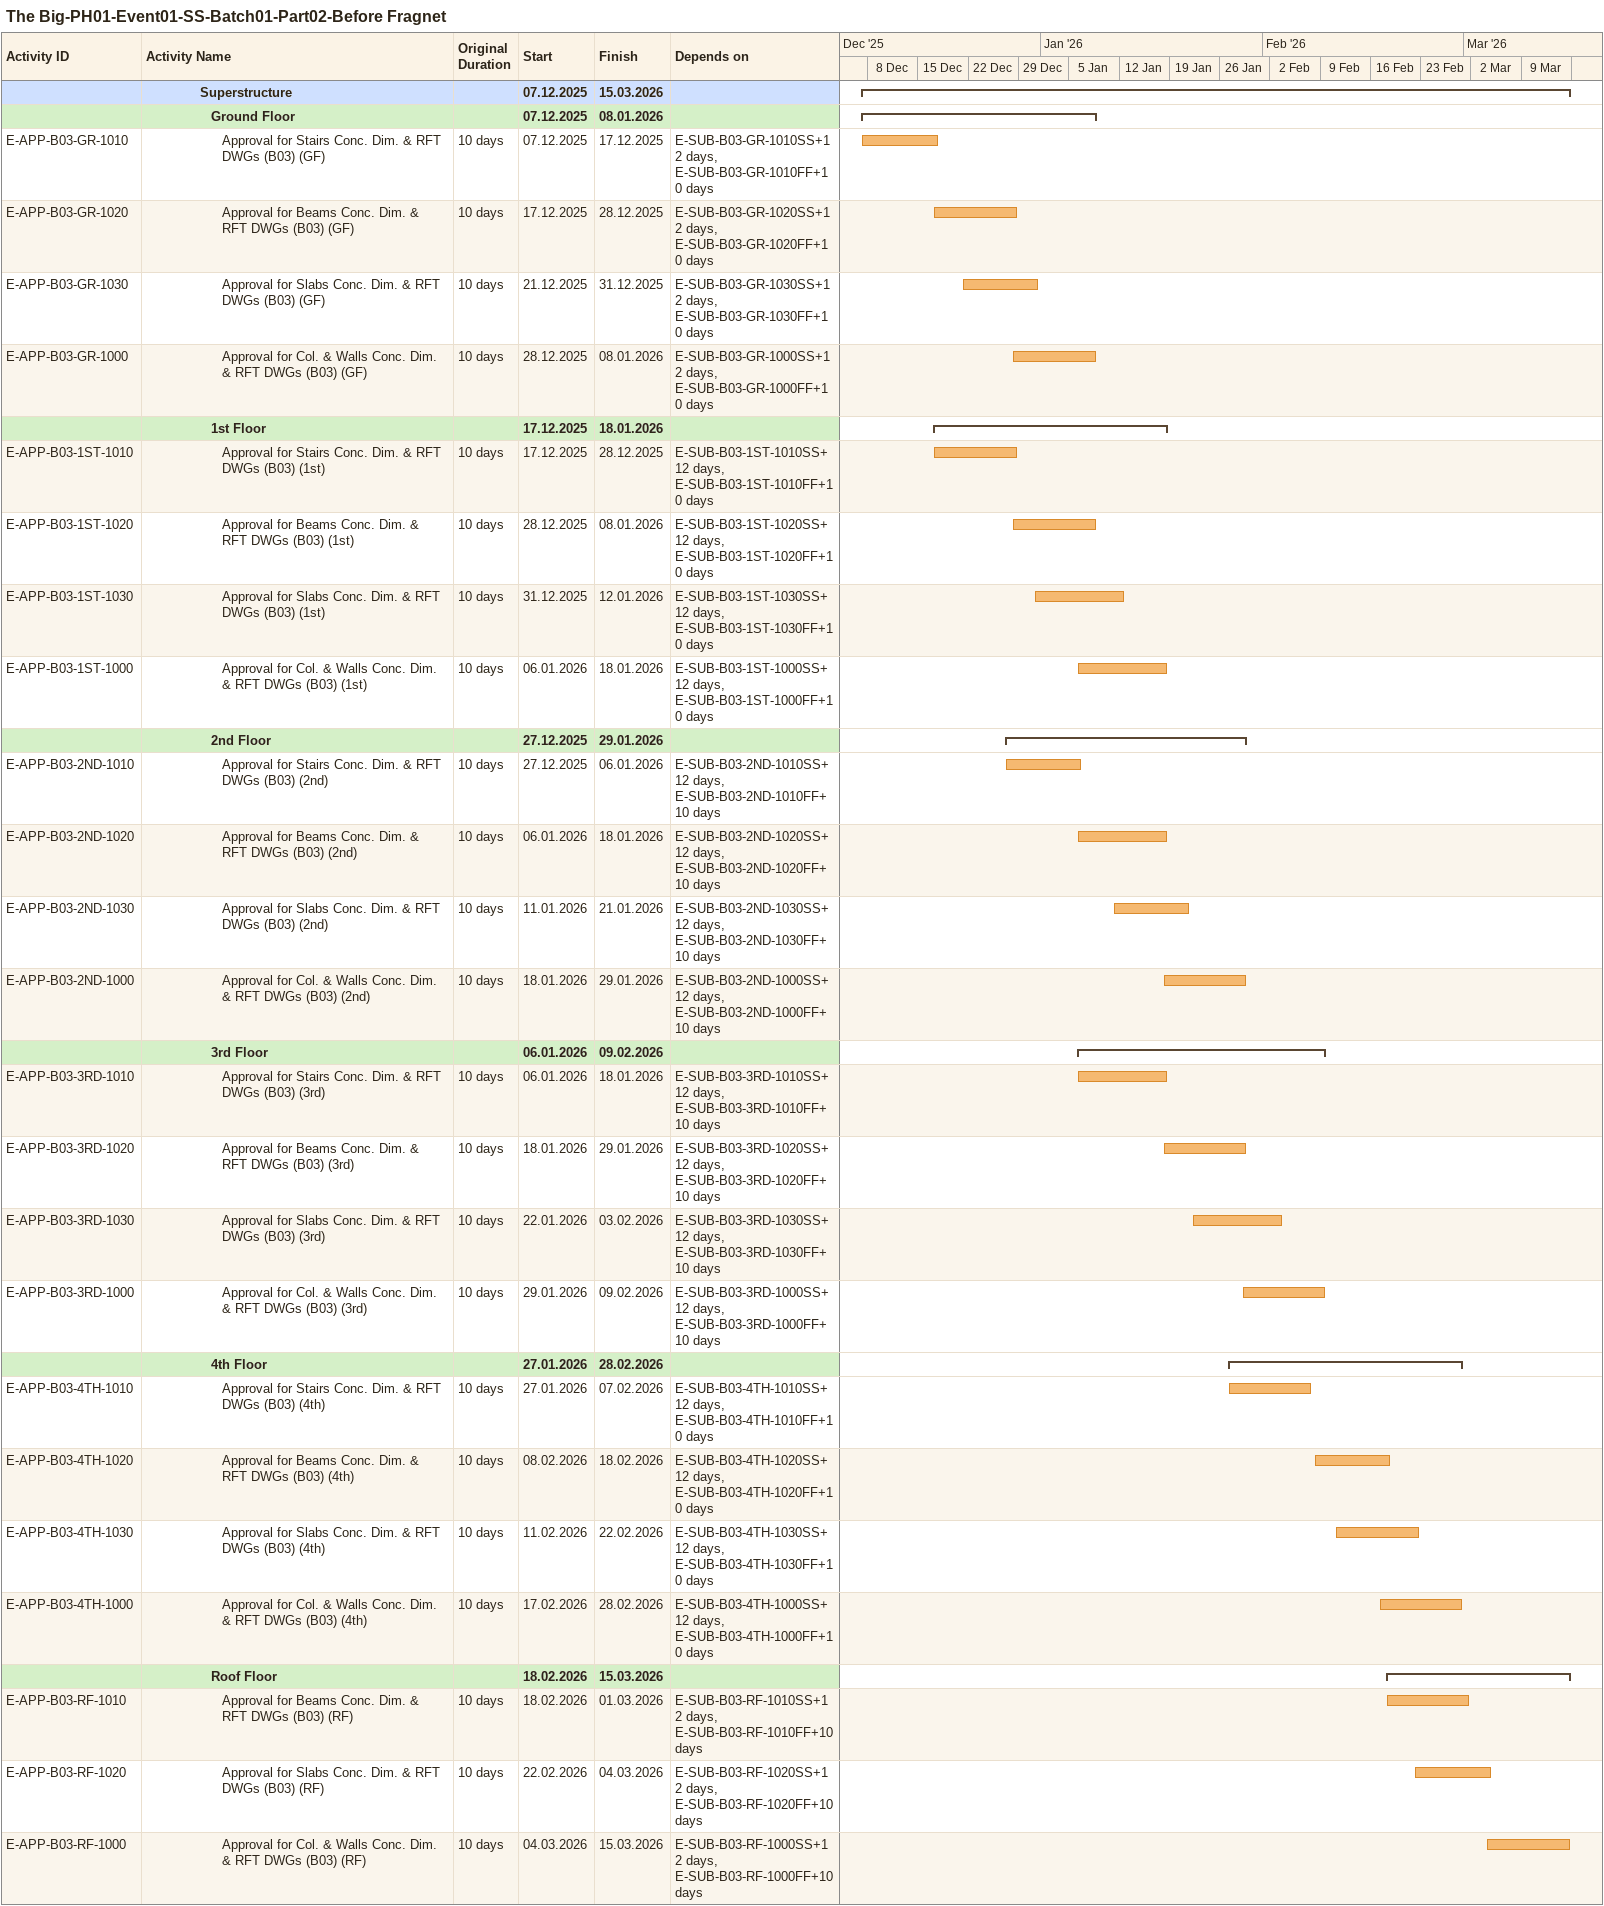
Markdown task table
The Big-PH01-Event01-SS-Batch01-Part02-Before Fragnet

| ID | Level | Task | Original duration | Start | Finish | Predecessors |
|---|---|---|---|---|---|---|
|  | 6 | **Superstructure** |  | 2025-12-07 | 2026-03-15 |  |
|  | 7 | **Ground Floor** |  | 2025-12-07 | 2026-01-08 |  |
| E-APP-B03-GR-1010 | 8 | Approval for Stairs Conc. Dim. & RFT DWGs (B03) (GF) | 10d | 2025-12-07 | 2025-12-17 | E-SUB-B03-GR-1010SS+12d, E-SUB-B03-GR-1010FF+10d |
| E-APP-B03-GR-1020 | 8 | Approval for Beams Conc. Dim. & RFT DWGs (B03) (GF) | 10d | 2025-12-17 | 2025-12-28 | E-SUB-B03-GR-1020SS+12d, E-SUB-B03-GR-1020FF+10d |
| E-APP-B03-GR-1030 | 8 | Approval for Slabs Conc. Dim. & RFT DWGs (B03) (GF) | 10d | 2025-12-21 | 2025-12-31 | E-SUB-B03-GR-1030SS+12d, E-SUB-B03-GR-1030FF+10d |
| E-APP-B03-GR-1000 | 8 | Approval for Col. & Walls Conc. Dim. & RFT DWGs (B03) (GF) | 10d | 2025-12-28 | 2026-01-08 | E-SUB-B03-GR-1000SS+12d, E-SUB-B03-GR-1000FF+10d |
|  | 7 | **1st Floor** |  | 2025-12-17 | 2026-01-18 |  |
| E-APP-B03-1ST-1010 | 8 | Approval for Stairs Conc. Dim. & RFT DWGs (B03) (1st) | 10d | 2025-12-17 | 2025-12-28 | E-SUB-B03-1ST-1010SS+12d, E-SUB-B03-1ST-1010FF+10d |
| E-APP-B03-1ST-1020 | 8 | Approval for Beams Conc. Dim. & RFT DWGs (B03) (1st) | 10d | 2025-12-28 | 2026-01-08 | E-SUB-B03-1ST-1020SS+12d, E-SUB-B03-1ST-1020FF+10d |
| E-APP-B03-1ST-1030 | 8 | Approval for Slabs Conc. Dim. & RFT DWGs (B03) (1st) | 10d | 2025-12-31 | 2026-01-12 | E-SUB-B03-1ST-1030SS+12d, E-SUB-B03-1ST-1030FF+10d |
| E-APP-B03-1ST-1000 | 8 | Approval for Col. & Walls Conc. Dim. & RFT DWGs (B03) (1st) | 10d | 2026-01-06 | 2026-01-18 | E-SUB-B03-1ST-1000SS+12d, E-SUB-B03-1ST-1000FF+10d |
|  | 7 | **2nd Floor** |  | 2025-12-27 | 2026-01-29 |  |
| E-APP-B03-2ND-1010 | 8 | Approval for Stairs Conc. Dim. & RFT DWGs (B03) (2nd) | 10d | 2025-12-27 | 2026-01-06 | E-SUB-B03-2ND-1010SS+12d, E-SUB-B03-2ND-1010FF+10d |
| E-APP-B03-2ND-1020 | 8 | Approval for Beams Conc. Dim. & RFT DWGs (B03) (2nd) | 10d | 2026-01-06 | 2026-01-18 | E-SUB-B03-2ND-1020SS+12d, E-SUB-B03-2ND-1020FF+10d |
| E-APP-B03-2ND-1030 | 8 | Approval for Slabs Conc. Dim. & RFT DWGs (B03) (2nd) | 10d | 2026-01-11 | 2026-01-21 | E-SUB-B03-2ND-1030SS+12d, E-SUB-B03-2ND-1030FF+10d |
| E-APP-B03-2ND-1000 | 8 | Approval for Col. & Walls Conc. Dim. & RFT DWGs (B03) (2nd) | 10d | 2026-01-18 | 2026-01-29 | E-SUB-B03-2ND-1000SS+12d, E-SUB-B03-2ND-1000FF+10d |
|  | 7 | **3rd Floor** |  | 2026-01-06 | 2026-02-09 |  |
| E-APP-B03-3RD-1010 | 8 | Approval for Stairs Conc. Dim. & RFT DWGs (B03) (3rd) | 10d | 2026-01-06 | 2026-01-18 | E-SUB-B03-3RD-1010SS+12d, E-SUB-B03-3RD-1010FF+10d |
| E-APP-B03-3RD-1020 | 8 | Approval for Beams Conc. Dim. & RFT DWGs (B03) (3rd) | 10d | 2026-01-18 | 2026-01-29 | E-SUB-B03-3RD-1020SS+12d, E-SUB-B03-3RD-1020FF+10d |
| E-APP-B03-3RD-1030 | 8 | Approval for Slabs Conc. Dim. & RFT DWGs (B03) (3rd) | 10d | 2026-01-22 | 2026-02-03 | E-SUB-B03-3RD-1030SS+12d, E-SUB-B03-3RD-1030FF+10d |
| E-APP-B03-3RD-1000 | 8 | Approval for Col. & Walls Conc. Dim. & RFT DWGs (B03) (3rd) | 10d | 2026-01-29 | 2026-02-09 | E-SUB-B03-3RD-1000SS+12d, E-SUB-B03-3RD-1000FF+10d |
|  | 7 | **4th Floor** |  | 2026-01-27 | 2026-02-28 |  |
| E-APP-B03-4TH-1010 | 8 | Approval for Stairs Conc. Dim. & RFT DWGs (B03) (4th) | 10d | 2026-01-27 | 2026-02-07 | E-SUB-B03-4TH-1010SS+12d, E-SUB-B03-4TH-1010FF+10d |
| E-APP-B03-4TH-1020 | 8 | Approval for Beams Conc. Dim. & RFT DWGs (B03) (4th) | 10d | 2026-02-08 | 2026-02-18 | E-SUB-B03-4TH-1020SS+12d, E-SUB-B03-4TH-1020FF+10d |
| E-APP-B03-4TH-1030 | 8 | Approval for Slabs Conc. Dim. & RFT DWGs (B03) (4th) | 10d | 2026-02-11 | 2026-02-22 | E-SUB-B03-4TH-1030SS+12d, E-SUB-B03-4TH-1030FF+10d |
| E-APP-B03-4TH-1000 | 8 | Approval for Col. & Walls Conc. Dim. & RFT DWGs (B03) (4th) | 10d | 2026-02-17 | 2026-02-28 | E-SUB-B03-4TH-1000SS+12d, E-SUB-B03-4TH-1000FF+10d |
|  | 7 | **Roof Floor** |  | 2026-02-18 | 2026-03-15 |  |
| E-APP-B03-RF-1010 | 8 | Approval for Beams Conc. Dim. & RFT DWGs (B03) (RF) | 10d | 2026-02-18 | 2026-03-01 | E-SUB-B03-RF-1010SS+12d, E-SUB-B03-RF-1010FF+10d |
| E-APP-B03-RF-1020 | 8 | Approval for Slabs Conc. Dim. & RFT DWGs (B03) (RF) | 10d | 2026-02-22 | 2026-03-04 | E-SUB-B03-RF-1020SS+12d, E-SUB-B03-RF-1020FF+10d |
| E-APP-B03-RF-1000 | 8 | Approval for Col. & Walls Conc. Dim. & RFT DWGs (B03) (RF) | 10d | 2026-03-04 | 2026-03-15 | E-SUB-B03-RF-1000SS+12d, E-SUB-B03-RF-1000FF+10d |
